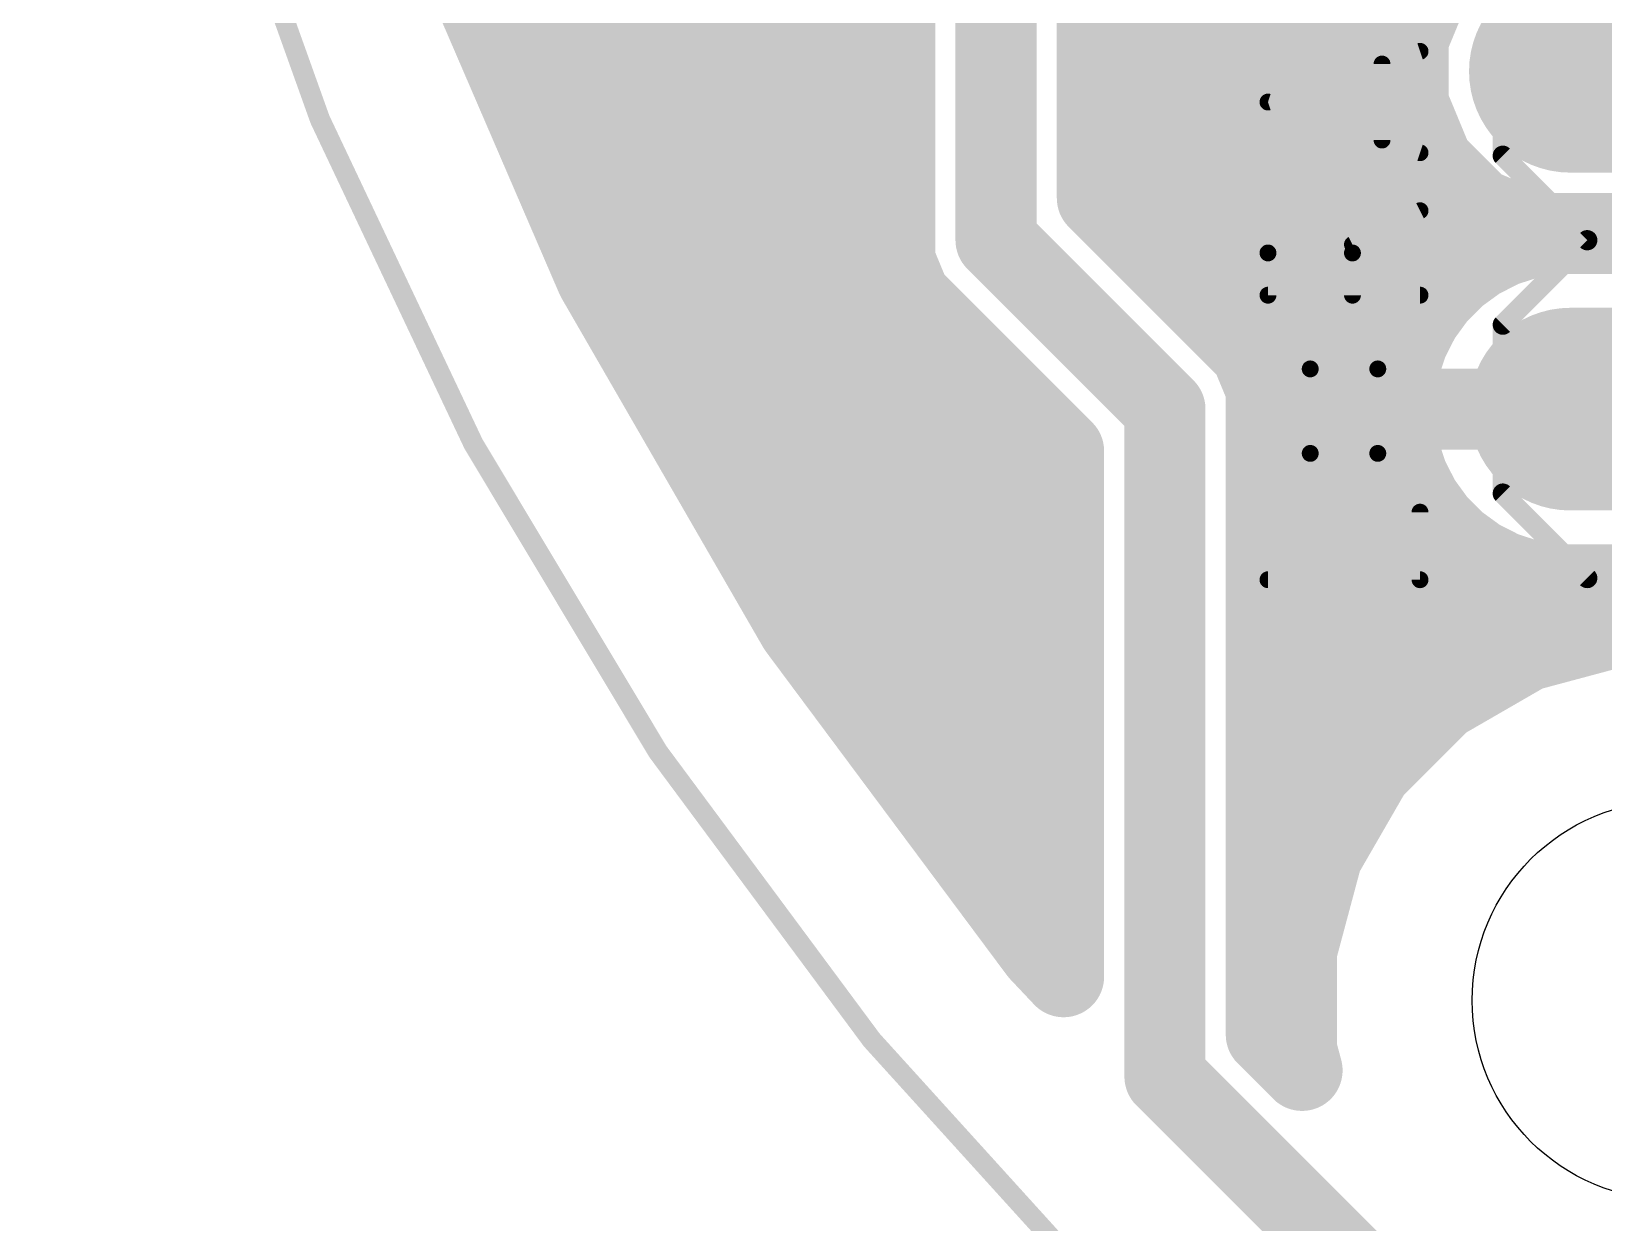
# Model space of a CAD drawing. Extents: x 30.8 to 86, y 18.1 to 73.3.
# Drawn here: x 30.85 to 42.67, y 26.9 to 35.86 of the extents above; entities that cross this region are included whole.
import ezdxf

# ---------------------------------------------------------------- set-up
doc = ezdxf.new("R2010")
doc.units = 0
for name, color, linetype in [('16', 132, 'CONTINUOUS'), ('17', 110, 'CONTINUOUS'), ('20', 31, 'CONTINUOUS'), ('21', 253, 'CONTINUOUS'), ('25', 253, 'CONTINUOUS')]:
    doc.layers.add(name, color=color, linetype=linetype)

# ---------------------------------------------------------------- blocks, each defined once
blk = doc.blocks.new('LONGP100')
at = {"const_width": 1}
blk.add_lwpolyline([(-0.5, 0), (0.5, 0)], dxfattribs=at)
at = {"const_width": 0.5}
for points in [[(-0.5, 0.25, 1), (-0.5, -0.25)], [(0.5, -0.25, 1), (0.5, 0.25)]]:
    blk.add_lwpolyline(points, format="xyb", dxfattribs=at)

msp = doc.modelspace()

# ---------------------------------------------------------------- linework, layer by layer
at = {"layer": '16', "const_width": 0.6096}
for points in [[(38.1, 34.29), (38.1, 40.64)], [(38.862, 34.6056), (38.862, 39.588)], [(37.338, 37.2513), (37.338, 34.1384)], [(35.0975, 34.007), (33.8954, 36.7938)], [(41.3844, 36.2506), (41.1988, 35.8025)], [(34.2523, 35.9664), (37.338, 35.9664)], [(38.862, 35.9664), (41.2667, 35.9664)], [(41.1988, 35.8025), (41.1988, 35.3175)], [(34.5153, 35.3568), (37.338, 35.3568)], [(38.862, 35.3568), (41.1988, 35.3568)], [(41.1988, 35.3175), (41.3844, 34.8694)], [(41.3844, 34.8694), (41.7274, 34.5264)], [(34.7782, 34.7472), (37.338, 34.7472)], [(38.862, 34.7472), (41.5066, 34.7472)], [(39.8016, 33.666), (38.862, 34.6056)], [(41.7274, 34.5264), (42.1755, 34.3408)], [(42.314, 34.3408), (42.1087, 34.3083)], [(42.1755, 34.3408), (44.1845, 34.3408)], [(43.18, 34.3408), (42.314, 34.3408)], [(39.37, 33.02), (38.1, 34.29)], [(41.911, 34.244), (41.7257, 34.1496)], [(42.1087, 34.3083), (41.911, 34.244)], [(35.0412, 34.1376), (37.3383, 34.1376)], [(37.338, 34.1384), (37.454, 33.8584)], [(39.33, 34.1376), (41.7092, 34.1376)], [(41.7257, 34.1496), (41.5576, 34.0274)], [(36.615, 31.3786), (35.0975, 34.007)], [(41.5576, 34.0274), (41.4106, 33.8804)], [(37.454, 33.8584), (37.6684, 33.644)], [(41.4106, 33.8804), (41.2884, 33.7123)], [(37.6684, 33.644), (38.608, 32.7044)], [(40.016, 33.4516), (39.8016, 33.666)], [(41.2884, 33.7123), (41.194, 33.527)], [(35.3741, 33.528), (37.7844, 33.528)], [(39.9396, 33.528), (41.1945, 33.528)], [(41.194, 33.527), (41.1297, 33.3293)], [(40.132, 33.1716), (40.016, 33.4516)], [(41.1297, 33.3293), (41.0972, 33.124)], [(40.132, 28.3172), (40.132, 33.1716)], [(41.0972, 33.124), (41.0972, 33.02)], [(35.726, 32.9184), (38.394, 32.9184)], [(39.37, 28.0016), (39.37, 33.02)], [(40.132, 32.9184), (41.0972, 32.9184)], [(41.0972, 33.02), (43.18, 33.02)], [(43.18, 33.02), (41.0972, 33.02)], [(41.0972, 33.02), (41.0972, 32.916)], [(41.0972, 32.916), (41.1297, 32.7107)], [(38.608, 32.7044), (38.608, 28.7528)], [(41.1297, 32.7107), (41.194, 32.513)], [(41.194, 32.513), (41.2884, 32.3277)], [(41.2884, 32.3277), (41.4106, 32.1596)], [(36.078, 32.3088), (38.608, 32.3088)], [(40.132, 32.3088), (41.3021, 32.3088)], [(41.4106, 32.1596), (41.5576, 32.0126)], [(41.5576, 32.0126), (41.7257, 31.8904)], [(41.7257, 31.8904), (41.911, 31.796)], [(41.911, 31.796), (42.1087, 31.7317)], [(42.1087, 31.7317), (42.314, 31.6992)], [(36.4299, 31.6992), (38.608, 31.6992)], [(40.132, 31.6992), (42.314, 31.6992)], [(42.314, 31.6992), (43.18, 31.6992)], [(38.4274, 28.9442), (36.615, 31.3786)], [(42.8086, 31.3958), (42.0912, 31.2036)], [(43.5514, 31.3958), (42.8086, 31.3958)], [(42.0912, 31.2036), (41.448, 30.8322)], [(36.8302, 31.0896), (38.608, 31.0896)], [(40.132, 31.0896), (41.8938, 31.0896)], [(41.448, 30.8322), (40.9228, 30.307)], [(37.284, 30.48), (38.608, 30.48)], [(40.132, 30.48), (41.0958, 30.48)], [(40.9228, 30.307), (40.5514, 29.6638)], [(37.7379, 29.8704), (38.608, 29.8704)], [(40.132, 29.8704), (40.6707, 29.8704)], [(40.5514, 29.6638), (40.3592, 28.9464)], [(38.1917, 29.2608), (38.608, 29.2608)], [(40.132, 29.2608), (40.4435, 29.2608)], [(38.608, 28.7528), (38.4274, 28.9442)], [(40.3592, 28.9464), (40.3592, 28.2036)], [(40.132, 28.6512), (40.3592, 28.6512)], [(40.4008, 28.0484), (40.132, 28.3172)], [(40.3592, 28.2036), (40.4008, 28.0484)], [(40.9824, 26.3892), (39.37, 28.0016)]]:
    msp.add_lwpolyline(points, dxfattribs=at)
at = {"layer": '16', "const_width": 0.3048}
for points in [[(34.2523, 36.1188, 1), (34.2523, 35.814)], [(37.338, 35.814, 1), (37.338, 36.1188)], [(38.862, 36.1188, 1), (38.862, 35.814)], [(41.2667, 35.814, 1), (41.2667, 36.1188)], [(41.3512, 35.8025, 1), (41.0464, 35.8025)], [(41.058, 35.8608, 1), (41.3396, 35.7442)], [(34.5153, 35.5092, 1), (34.5153, 35.2044)], [(37.338, 35.2044, 1), (37.338, 35.5092)], [(38.862, 35.5092, 1), (38.862, 35.2044)], [(41.3396, 35.3758, 1), (41.058, 35.2592)], [(41.1988, 35.2044, 1), (41.1988, 35.5092)], [(41.0464, 35.3175, 1), (41.3512, 35.3175)], [(41.4922, 34.9771, 1), (41.2766, 34.7616)], [(34.7782, 34.8996, 1), (34.7782, 34.5948)], [(37.338, 34.5948, 1), (37.338, 34.8996)], [(38.862, 34.8996, 1), (38.862, 34.5948)], [(41.2436, 34.8111, 1), (41.5252, 34.9277)], [(41.5066, 34.5948, 1), (41.5066, 34.8996)], [(38.9698, 34.7134, 1), (38.7542, 34.4979)], [(38.7096, 34.6056, 1), (39.0144, 34.6056)], [(41.7857, 34.6672, 1), (41.6691, 34.3856)], [(41.6196, 34.4186, 1), (41.8351, 34.6342)], [(42.1755, 34.4932, 1), (42.1755, 34.1884)], [(42.1172, 34.2, 1), (42.2338, 34.4816)], [(42.314, 34.4932, 1), (42.314, 34.1884)], [(42.3379, 34.1903, 1), (42.2902, 34.4913)], [(38.2078, 34.3978, 1), (37.9922, 34.1822)], [(41.8639, 34.389, 1), (41.9581, 34.0991)], [(41.9802, 34.1082, 1), (41.8418, 34.3798)], [(42.0849, 34.4588, 1), (42.1325, 34.1578)], [(42.1558, 34.1633, 1), (42.0616, 34.4532)], [(35.0412, 34.29, 1), (35.0412, 33.9852)], [(37.4788, 34.1967, 1), (37.1972, 34.0801)], [(37.3383, 33.9852, 1), (37.3383, 34.29)], [(37.9476, 34.29, 1), (38.2524, 34.29)], [(39.33, 34.29, 1), (39.33, 33.9852)], [(41.6566, 34.2854, 1), (41.7949, 34.0139)], [(41.8153, 34.0264, 1), (41.6362, 34.2729)], [(41.7092, 33.9852, 1), (41.7092, 34.29)], [(35.2295, 34.0832, 1), (34.9655, 33.9308)], [(37.1856, 34.1384, 1), (37.4904, 34.1384)], [(41.468, 34.1507, 1), (41.6471, 33.9042)], [(41.6653, 33.9197, 1), (41.4498, 34.1352)], [(34.9576, 33.9466, 1), (35.2375, 34.0674)], [(37.5618, 33.9661, 1), (37.3462, 33.7506)], [(41.5338, 33.7909, 1), (41.2873, 33.97)], [(37.3132, 33.8, 1), (37.5948, 33.9167)], [(41.3028, 33.9882, 1), (41.5183, 33.7727)], [(37.7761, 33.7518, 1), (37.5606, 33.5362)], [(39.9094, 33.7738, 1), (39.6939, 33.5582)], [(39.6939, 33.5582, 1), (39.9094, 33.7738)], [(41.1651, 33.8018, 1), (41.4116, 33.6227)], [(41.4241, 33.6431, 1), (41.1526, 33.7814)], [(35.3741, 33.6804, 1), (35.3741, 33.3756)], [(37.5606, 33.5362, 1), (37.7761, 33.7518)], [(37.7844, 33.3756, 1), (37.7844, 33.6804)], [(39.9396, 33.6804, 1), (39.9396, 33.3756)], [(41.3389, 33.4799, 1), (41.049, 33.5741)], [(41.1945, 33.3756, 1), (41.1945, 33.6804)], [(40.1568, 33.51, 1), (39.8752, 33.3933)], [(39.9082, 33.3439, 1), (40.1238, 33.5594)], [(41.0582, 33.5962, 1), (41.3298, 33.4578)], [(41.2802, 33.3054, 1), (40.9792, 33.3531)], [(40.2844, 33.1716, 1), (39.9796, 33.1716)], [(40.9848, 33.3764, 1), (41.2747, 33.2822)], [(39.9912, 33.1133, 1), (40.2728, 33.2299)], [(41.2496, 33.1239, 1), (40.9448, 33.124)], [(35.726, 33.0708, 1), (35.726, 32.766)], [(38.394, 32.766, 1), (38.394, 33.0708)], [(39.5224, 33.02, 1), (39.2176, 33.02)], [(39.2622, 32.9122, 1), (39.4778, 33.1278)], [(40.132, 33.0708, 1), (40.132, 32.766)], [(41.0972, 33.1724, 1), (41.0972, 32.8676)], [(41.0972, 33.1724, 1), (41.0972, 32.8676)], [(41.2496, 33.02, 1), (40.9448, 33.02)], [(40.9467, 33.1478, 1), (41.2477, 33.1001)], [(41.2477, 32.9399, 1), (40.9467, 32.8922)], [(41.0972, 32.766, 1), (41.0972, 33.0708)], [(40.9448, 33.02, 1), (41.2496, 33.02)], [(38.7604, 32.7044, 1), (38.4556, 32.7044)], [(40.9448, 32.916, 1), (41.2496, 32.916)], [(41.2747, 32.7578, 1), (40.9848, 32.6636)], [(38.5002, 32.5966, 1), (38.7158, 32.8121)], [(40.9792, 32.6869, 1), (41.2802, 32.7345)], [(41.3298, 32.5822, 1), (41.0582, 32.4438)], [(41.049, 32.4659, 1), (41.3389, 32.5601)], [(41.4116, 32.4173, 1), (41.1651, 32.2382)], [(36.078, 32.4612, 1), (36.078, 32.1564)], [(38.608, 32.1564, 1), (38.608, 32.4612)], [(40.132, 32.4612, 1), (40.132, 32.1564)], [(41.1526, 32.2586, 1), (41.4241, 32.3969)], [(41.3021, 32.1564, 1), (41.3021, 32.4612)], [(41.5183, 32.2673, 1), (41.3028, 32.0518)], [(41.2873, 32.07, 1), (41.5338, 32.2491)], [(41.6471, 32.1358, 1), (41.468, 31.8893)], [(41.4498, 31.9048, 1), (41.6653, 32.1203)], [(41.7949, 32.0261, 1), (41.6566, 31.7546)], [(41.6362, 31.7671, 1), (41.8153, 32.0136)], [(41.9581, 31.9409, 1), (41.8639, 31.651)], [(41.8418, 31.6602, 1), (41.9802, 31.9318)], [(42.1325, 31.8822, 1), (42.0849, 31.5812)], [(36.4299, 31.8516, 1), (36.4299, 31.5468)], [(38.608, 31.5468, 1), (38.608, 31.8516)], [(40.132, 31.8516, 1), (40.132, 31.5468)], [(42.0616, 31.5868, 1), (42.1558, 31.8767)], [(42.314, 31.8516, 1), (42.314, 31.5468)], [(42.2902, 31.5487, 1), (42.3379, 31.8497)], [(42.314, 31.5468, 1), (42.314, 31.8516)], [(36.7373, 31.4696, 1), (36.4928, 31.2876)], [(42.8086, 31.5482, 1), (42.8086, 31.2434)], [(42.8481, 31.2486, 1), (42.7692, 31.543)], [(36.483, 31.3024, 1), (36.747, 31.4548)], [(42.0518, 31.3508, 1), (42.1307, 31.0564)], [(42.1674, 31.0716, 1), (42.015, 31.3355)], [(36.8302, 31.242, 1), (36.8302, 30.9372)], [(38.608, 30.9372, 1), (38.608, 31.242)], [(40.132, 31.242, 1), (40.132, 30.9372)], [(41.8938, 30.9372, 1), (41.8938, 31.242)], [(41.3718, 30.9642, 1), (41.5242, 30.7002)], [(41.5558, 30.7244, 1), (41.3402, 30.94)], [(37.284, 30.6324, 1), (37.284, 30.3276)], [(38.608, 30.3276, 1), (38.608, 30.6324)], [(40.132, 30.6324, 1), (40.132, 30.3276)], [(41.0958, 30.3276, 1), (41.0958, 30.6324)], [(41.0548, 30.2308, 1), (40.7908, 30.3832)], [(40.815, 30.4148, 1), (41.0306, 30.1992)], [(37.7379, 30.0228, 1), (37.7379, 29.718)], [(38.608, 29.718, 1), (38.608, 30.0228)], [(40.132, 30.0228, 1), (40.132, 29.718)], [(40.6707, 29.718, 1), (40.6707, 30.0228)], [(40.6986, 29.6243, 1), (40.4042, 29.7032)], [(40.4195, 29.74, 1), (40.6834, 29.5876)], [(38.1917, 29.4132, 1), (38.1917, 29.1084)], [(38.608, 29.1084, 1), (38.608, 29.4132)], [(40.132, 29.4132, 1), (40.132, 29.1084)], [(40.4435, 29.1084, 1), (40.4435, 29.4132)], [(38.5382, 29.0488, 1), (38.3165, 28.8396)], [(40.5116, 28.9464, 1), (40.2068, 28.9464)], [(38.3051, 28.8532, 1), (38.5496, 29.0352)], [(40.212, 28.9858, 1), (40.5064, 28.9069)], [(38.4971, 28.6482, 1), (38.7189, 28.8573)], [(38.4556, 28.7528, 1), (38.7604, 28.7528)], [(40.132, 28.8036, 1), (40.132, 28.4988)], [(40.3592, 28.4988, 1), (40.3592, 28.8036)], [(40.2398, 28.425, 1), (40.0242, 28.2095)], [(40.5064, 28.2431, 1), (40.212, 28.1642)], [(39.9796, 28.3172, 1), (40.2844, 28.3172)], [(39.4778, 28.1094, 1), (39.2622, 27.8938)], [(40.2068, 28.2036, 1), (40.5116, 28.2036)], [(40.293, 27.9407, 1), (40.5086, 28.1562)], [(39.2176, 28.0016, 1), (39.5224, 28.0016)], [(40.2536, 28.009, 1), (40.548, 28.0879)]]:
    msp.add_lwpolyline(points, format="xyb", dxfattribs=at)
at = {"layer": '20', "const_width": 0.1524}
msp.add_lwpolyline([(58.42, 18.2245, 1), (58.42, 73.2155, 1), (58.42, 18.2245)], format="xyb", dxfattribs=at)
at = {"layer": '20'}
msp.add_circle((43.18, 28.575), 1.5, dxfattribs=at)
at = {"layer": '21', "const_width": 0.1524}
for points in [[(41.91, 34.925), (41.91, 36.195)], [(42.545, 34.29), (41.91, 34.925)], [(41.91, 33.655), (42.545, 34.29)], [(42.545, 34.29), (43.815, 34.29)], [(41.91, 32.385), (41.91, 33.655)], [(41.91, 32.385), (42.545, 31.75)], [(42.545, 31.75), (43.815, 31.75)]]:
    msp.add_lwpolyline(points, dxfattribs=at)
at = {"layer": '21', "const_width": 0.0762}
for points in [[(41.9369, 34.9519, 1), (41.8831, 34.8981)], [(41.8719, 34.925, 1), (41.9481, 34.925)], [(42.545, 34.3281, 1), (42.545, 34.2519)], [(42.5719, 34.2631, 1), (42.5181, 34.3169)], [(42.5181, 34.2631, 1), (42.5719, 34.3169)], [(41.9481, 33.655, 1), (41.8719, 33.655)], [(41.8831, 33.6819, 1), (41.9369, 33.6281)], [(41.8719, 32.385, 1), (41.9481, 32.385)], [(41.9369, 32.4119, 1), (41.8831, 32.3581)], [(42.545, 31.7881, 1), (42.545, 31.7119)], [(42.5181, 31.7231, 1), (42.5719, 31.7769)]]:
    msp.add_lwpolyline(points, format="xyb", dxfattribs=at)
at = {"layer": '25', "const_width": 0.127}
for points in [[(40.1447, 35.3289), (41.2877, 35.7099)], [(41.002, 35.6146), (41.002, 35.0431)], [(41.2877, 34.9479), (40.1447, 35.3289)], [(41.2877, 34.5116), (40.7797, 34.2576)], [(40.1447, 33.8766), (40.1447, 34.1941)], [(40.7797, 34.1941), (40.7797, 33.8766)], [(41.2877, 33.8766), (40.1447, 33.8766)], [(40.4622, 33.3223), (40.9702, 33.3223)], [(40.9702, 32.6873), (40.4622, 32.6873)], [(41.2877, 31.7373), (41.2877, 32.2453)], [(40.1447, 31.7373), (41.2877, 31.7373)]]:
    msp.add_lwpolyline(points, dxfattribs=at)
at = {"layer": '25'}
for points, const_width in [([(41.2977, 35.6797, 1), (41.2777, 35.74)], 0.0635), ([(41.0337, 35.6146, 1), (40.9702, 35.6146)], 0.0635), ([(40.1547, 35.359, 1), (40.1347, 35.2987)], 0.0635), ([(40.1347, 35.359, 1), (40.1547, 35.2987)], 0.0635), ([(40.9702, 35.0431, 1), (41.0337, 35.0431)], 0.0635), ([(41.2777, 34.9177, 1), (41.2977, 34.978)], 0.0635), ([(40.7797, 34.1941, 1), (40.1447, 34.1941)], 0.127), ([(41.3019, 34.4832, 1), (41.2735, 34.54)], 0.0635), ([(40.7655, 34.286, 1), (40.7939, 34.2292)], 0.0635), ([(40.1765, 34.1941, 1), (40.1129, 34.1941)], 0.0635), ([(40.1129, 34.1941, 1), (40.1765, 34.1941)], 0.0635), ([(40.8115, 34.1941, 1), (40.748, 34.1941)], 0.0635), ([(40.748, 34.1941, 1), (40.8115, 34.1941)], 0.0635), ([(40.1447, 33.9084, 1), (40.1447, 33.8449)], 0.0635), ([(41.2877, 33.8449, 1), (41.2877, 33.9084)], 0.0635), ([(40.1129, 33.8766, 1), (40.1765, 33.8766)], 0.0635), ([(40.748, 33.8766, 1), (40.8115, 33.8766)], 0.0635), ([(40.4622, 33.3223, 1), (40.4622, 32.6873)], 0.127), ([(40.4622, 33.354, 1), (40.4622, 33.2905)], 0.0635), ([(40.4622, 33.2905, 1), (40.4622, 33.354)], 0.0635), ([(40.9702, 32.6873, 1), (40.9702, 33.3223)], 0.127), ([(40.9702, 33.354, 1), (40.9702, 33.2905)], 0.0635), ([(40.9702, 33.2905, 1), (40.9702, 33.354)], 0.0635), ([(40.4622, 32.719, 1), (40.4622, 32.6555)], 0.0635), ([(40.4622, 32.6555, 1), (40.4622, 32.719)], 0.0635), ([(40.9702, 32.719, 1), (40.9702, 32.6555)], 0.0635), ([(40.9702, 32.6555, 1), (40.9702, 32.719)], 0.0635), ([(41.3195, 32.2453, 1), (41.2559, 32.2453)], 0.0635), ([(40.1447, 31.7691, 1), (40.1447, 31.7056)], 0.0635), ([(41.2877, 31.7056, 1), (41.2877, 31.7691)], 0.0635), ([(41.2559, 31.7373, 1), (41.3195, 31.7373)], 0.0635)]:
    msp.add_lwpolyline(points, format="xyb", dxfattribs=dict(at, const_width=const_width))

# ---------------------------------------------------------------- block references
at = {"layer": '17', "xscale": 1.524, "yscale": 1.524, "rotation": 180}
for p in [(43.18, 35.56), (43.18, 35.56), (43.18, 33.02), (43.18, 33.02)]:
    msp.add_blockref('LONGP100', p, dxfattribs=at)

doc.saveas('drawing.dxf')
